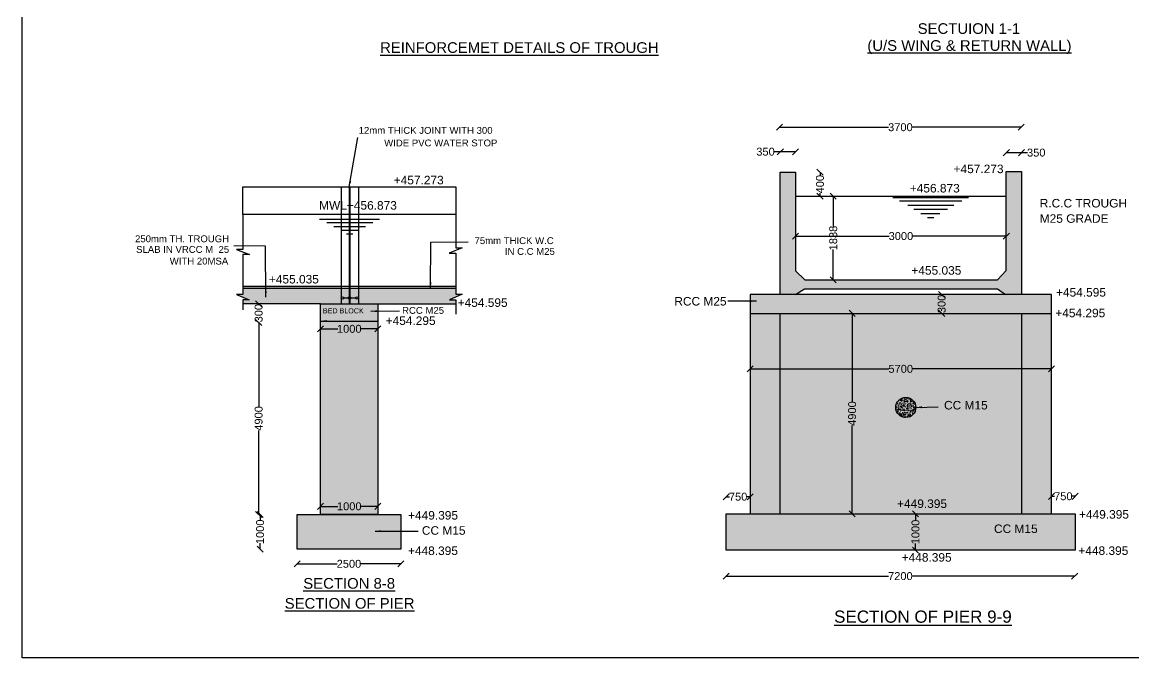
# Model space of a CAD drawing. Header units: millimetres. Extents: x 2129517 to 2187073, y 45605189 to 45646621.
# Drawn here: x 2129517 to 2166045, y 45605189 to 45626077 of the extents above; entities that cross this region are included whole.
import ezdxf

# ---------------------------------------------------------------- set-up
doc = ezdxf.new("R2010")
doc.units = ezdxf.units.MM
doc.header["$MEASUREMENT"] = 0
doc.layers.add('DIMENSIONS', color=7, linetype='Continuous')
doc.styles.get("Standard").update_dxf_attribs({"font": 'arial.ttf', "height": 260})
doc.dimstyles.get("Standard").update_dxf_attribs({"dimtxt": 260, "dimasz": 200, "dimexe": 0.18, "dimexo": 0.0625, "dimgap": 0.09, "dimtad": 0, "dimdec": 0, "dimzin": 0, "dimdsep": 46, "dimtxsty": 'Standard', "dimblk": 'OBLIQUE', "dimcen": 0.09, "dimse1": 1, "dimse2": 1, "dimadec": 0, "dimazin": 0, "dimtfac": 1, "dimtdec": 0, "dimtofl": 0, "dimtmove": 0, "dimatfit": 3, "dimfxl": 1, "dimtolj": 1, "dimtzin": 0, "dimarcsym": 0})
pattern_1 = [(50, (0, 0), (358.6300913, -31.3760675), [37.5, -412.5]), (355, (0, 0), (-69.3756668, 376.0960669), [30, -330]), (100.4514, (29.9, -2.6), (289.2546909, 344.719771), [31.870095, -350.571056]), (46.1842, (0, 100), (533.6205243, -82.759507), [56.25, -618.75]), (96.6356, (44.47, 93.1), (467.331353, 487.0589355), [47.805144, -525.8565]), (351.1842, (0, 100), (467.3309726, 487.0593005), [45, -495]), (21, (50, 75), (298.453526, -201.3094453), [37.5, -412.5]), (326, (50, 75), (121.657666, 362.5750225), [30, -330]), (71.4514, (74.87, 58.22), (420.1113143, 161.2652484), [31.870095, -350.571056]), (37.5, (0, 0), (6.07992766, 166.4469269), [0, -326, 0, -335, 0, -331.25]), (7.5, (0, 0), (131.5347687, 197.20585594), [0, -191, 0, -318.5, 0, -126.25]), (327.5, (-111.5, 0), (266.9112181, -11.27743587), [0, -125, 0, -390, 0, -517.5]), (317.5, (-161.5, 0), (291.5930847, 50.0524912), [0, -162.5, 0, -259, 0, -367.5])]
pattern_2 = [(50, (0, 0), (143.45203652, -12.550427), [15, -165]), (355, (0, 0), (-27.7502667, 150.43842674), [12, -132]), (100.4514, (11.95, -1.05), (115.70187634, 137.8879084), [12.748038, -140.2284224]), (46.1842, (0, 40), (213.4482097, -33.1038029), [22.5, -247.5]), (96.6356, (17.79, 37.24), (186.9325411, 194.8235742), [19.1220576, -210.3426]), (351.1842, (0, 40), (186.932389, 194.8237202), [18, -198]), (21, (20, 30), (119.38141042, -80.52377813), [15, -165]), (326, (20, 30), (48.6630664, 145.030009), [12, -132]), (71.4514, (29.95, 23.29), (168.0445257, 64.50609934), [12.748038, -140.2284224]), (37.5, (0, 0), (2.431971063, 66.578770766), [0, -130.4, 0, -134, 0, -132.5]), (7.5, (0, 0), (52.61390749, 78.88234238), [0, -76.4, 0, -127.4, 0, -50.5]), (327.5, (-44.6, 0), (106.764487234, -4.51097435), [0, -50, 0, -156, 0, -207]), (317.5, (-64.6, 0), (116.63723387, 20.02099647), [0, -65, 0, -103.6, 0, -147])]

# ---------------------------------------------------------------- blocks, each defined once
blk = doc.blocks.new('_Oblique')
at = {"color": 0, "linetype": 'ByBlock', "lineweight": -2}
blk.add_line((-0.5, -0.5), (0.5, 0.5), dxfattribs=at)
blk = doc.blocks.new('*D91')
at = {"layer": 'Defpoints', "color": 0, "transparency": 16777216}
for p in [(2154407, 45622651), (2162344, 45622651), (2162344, 45622625)]:
    blk.add_point(p, dxfattribs=at)
at = {"layer": 'DIMENSIONS', "color": 0, "lineweight": -2, "transparency": 16777216}
for p, q in [((2154407, 45622625), (2157988, 45622625)), ((2162344, 45622625), (2158763, 45622625))]:
    blk.add_line(p, q, dxfattribs=at)
at = {"layer": 'DIMENSIONS', "color": 0, "lineweight": -2, "transparency": 16777216, "xscale": 200, "yscale": 200, "zscale": 200, "rotation": 180}
blk.add_blockref('_Oblique', (2154407, 45622625), dxfattribs=at)
at = {"layer": 'DIMENSIONS', "color": 0, "lineweight": -2, "transparency": 16777216, "xscale": 200, "yscale": 200, "zscale": 200}
blk.add_blockref('_Oblique', (2162344, 45622625), dxfattribs=at)
at = {"layer": 'DIMENSIONS', "color": 0, "transparency": 16777216, "insert": (2158376, 45622625), "char_height": 260, "attachment_point": 5}
blk.add_mtext('\\A1;3700', dxfattribs=at)
blk = doc.blocks.new('*D92')
at = {"layer": 'Defpoints', "color": 0, "transparency": 16777216}
for p in [(2154430, 45621821), (2154430, 45621152), (2154929, 45621152)]:
    blk.add_point(p, dxfattribs=at)
at = {"layer": 'DIMENSIONS', "color": 0, "lineweight": -2, "transparency": 16777216}
for p, q in [((2154430, 45621821), (2154230, 45621821)), ((2154929, 45621821), (2154430, 45621821))]:
    blk.add_line(p, q, dxfattribs=at)
at = {"layer": 'DIMENSIONS', "color": 0, "lineweight": -2, "transparency": 16777216, "xscale": 200, "yscale": 200, "zscale": 200, "rotation": 180}
blk.add_blockref('_Oblique', (2154430, 45621821), dxfattribs=at)
at = {"layer": 'DIMENSIONS', "color": 0, "lineweight": -2, "transparency": 16777216, "xscale": 200, "yscale": 200, "zscale": 200}
blk.add_blockref('_Oblique', (2154929, 45621821), dxfattribs=at)
at = {"layer": 'DIMENSIONS', "color": 0, "transparency": 16777216, "insert": (2153943, 45621821), "char_height": 260, "attachment_point": 5}
blk.add_mtext('\\A1;350', dxfattribs=at)
blk = doc.blocks.new('*D93')
at = {"layer": 'Defpoints', "color": 0, "transparency": 16777216}
for p in [(2154929, 45619239), (2161857, 45619239), (2154929, 45619048)]:
    blk.add_point(p, dxfattribs=at)
at = {"layer": 'DIMENSIONS', "color": 0, "lineweight": -2, "transparency": 16777216}
for p, q in [((2154929, 45619048), (2158005, 45619048)), ((2161857, 45619048), (2158780, 45619048))]:
    blk.add_line(p, q, dxfattribs=at)
at = {"layer": 'DIMENSIONS', "color": 0, "lineweight": -2, "transparency": 16777216, "xscale": 200, "yscale": 200, "zscale": 200, "rotation": 180}
blk.add_blockref('_Oblique', (2154929, 45619048), dxfattribs=at)
at = {"layer": 'DIMENSIONS', "color": 0, "lineweight": -2, "transparency": 16777216, "xscale": 200, "yscale": 200, "zscale": 200}
blk.add_blockref('_Oblique', (2161857, 45619048), dxfattribs=at)
at = {"layer": 'DIMENSIONS', "color": 0, "transparency": 16777216, "insert": (2158393, 45619048), "char_height": 260, "attachment_point": 5}
blk.add_mtext('\\A1;3000', dxfattribs=at)
blk = doc.blocks.new('*D94')
at = {"layer": 'Defpoints', "color": 0, "transparency": 16777216}
for p in [(2156202, 45620357), (2156170, 45617611), (2156202, 45617611)]:
    blk.add_point(p, dxfattribs=at)
at = {"layer": 'DIMENSIONS', "color": 0, "lineweight": -2, "transparency": 16777216}
for p, q in [((2156170, 45620357), (2156170, 45619360)), ((2156170, 45617611), (2156170, 45618607))]:
    blk.add_line(p, q, dxfattribs=at)
at = {"layer": 'DIMENSIONS', "color": 0, "lineweight": -2, "transparency": 16777216, "xscale": 200, "yscale": 200, "zscale": 200}
for p, rotation in [((2156170, 45620357), 90), ((2156170, 45617611), 270)]:
    blk.add_blockref('_Oblique', p, dxfattribs=dict(at, rotation=rotation))
at = {"layer": 'DIMENSIONS', "color": 0, "transparency": 16777216, "insert": (2156170, 45618984), "char_height": 260, "attachment_point": 5, "rotation": 90}
blk.add_mtext('\\A1;1838', dxfattribs=at)
blk = doc.blocks.new('*D95')
at = {"layer": 'Defpoints', "color": 0, "transparency": 16777216}
for p in [(2154929, 45621152), (2155734, 45621152), (2154929, 45620357)]:
    blk.add_point(p, dxfattribs=at)
at = {"layer": 'DIMENSIONS', "color": 0, "lineweight": -2, "transparency": 16777216}
for p, q in [((2155734, 45621152), (2155734, 45621046)), ((2155734, 45620357), (2155734, 45620462))]:
    blk.add_line(p, q, dxfattribs=at)
at = {"layer": 'DIMENSIONS', "color": 0, "lineweight": -2, "transparency": 16777216, "xscale": 200, "yscale": 200, "zscale": 200}
for p, rotation in [((2155734, 45621152), 90), ((2155734, 45620357), 270)]:
    blk.add_blockref('_Oblique', p, dxfattribs=dict(at, rotation=rotation))
at = {"layer": 'DIMENSIONS', "color": 0, "transparency": 16777216, "insert": (2155734, 45620754), "char_height": 260, "attachment_point": 5, "rotation": 90}
blk.add_mtext('\\A1;400', dxfattribs=at)
blk = doc.blocks.new('*D96')
at = {"layer": 'Defpoints', "color": 0, "transparency": 16777216}
for p in [(2162355, 45621790), (2161857, 45621166), (2162355, 45621166)]:
    blk.add_point(p, dxfattribs=at)
at = {"layer": 'DIMENSIONS', "color": 0, "lineweight": -2, "transparency": 16777216}
for p, q in [((2161857, 45621790), (2162355, 45621790)), ((2162355, 45621790), (2162555, 45621790))]:
    blk.add_line(p, q, dxfattribs=at)
at = {"layer": 'DIMENSIONS', "color": 0, "lineweight": -2, "transparency": 16777216, "xscale": 200, "yscale": 200, "zscale": 200, "rotation": 180}
blk.add_blockref('_Oblique', (2161857, 45621790), dxfattribs=at)
at = {"layer": 'DIMENSIONS', "color": 0, "lineweight": -2, "transparency": 16777216, "xscale": 200, "yscale": 200, "zscale": 200}
blk.add_blockref('_Oblique', (2162355, 45621790), dxfattribs=at)
at = {"layer": 'DIMENSIONS', "color": 0, "transparency": 16777216, "insert": (2162841, 45621790), "char_height": 260, "attachment_point": 5}
blk.add_mtext('\\A1;350', dxfattribs=at)
blk = doc.blocks.new('*D97')
at = {"layer": 'Defpoints', "color": 0, "transparency": 16777216}
for p in [(2159541, 45617126), (2159732, 45617126), (2159541, 45616509)]:
    blk.add_point(p, dxfattribs=at)
at = {"layer": 'DIMENSIONS', "color": 0, "lineweight": -2, "transparency": 16777216}
for p, q in [((2159732, 45617126), (2159732, 45617104)), ((2159732, 45616509), (2159732, 45616531))]:
    blk.add_line(p, q, dxfattribs=at)
at = {"layer": 'DIMENSIONS', "color": 0, "lineweight": -2, "transparency": 16777216, "xscale": 200, "yscale": 200, "zscale": 200}
for p, rotation in [((2159732, 45617126), 90), ((2159732, 45616509), 270)]:
    blk.add_blockref('_Oblique', p, dxfattribs=dict(at, rotation=rotation))
at = {"layer": 'DIMENSIONS', "color": 0, "transparency": 16777216, "insert": (2159732, 45616818), "char_height": 260, "attachment_point": 5, "rotation": 90}
blk.add_mtext('\\A1;300', dxfattribs=at)
blk = doc.blocks.new('*D98')
at = {"layer": 'Defpoints', "color": 0, "transparency": 16777216}
for p in [(2156675, 45616509), (2156675, 45609922), (2156790, 45609922)]:
    blk.add_point(p, dxfattribs=at)
at = {"layer": 'DIMENSIONS', "color": 0, "lineweight": -2, "transparency": 16777216}
for p, q in [((2156790, 45616509), (2156790, 45613608)), ((2156790, 45609922), (2156790, 45612822))]:
    blk.add_line(p, q, dxfattribs=at)
at = {"layer": 'DIMENSIONS', "color": 0, "lineweight": -2, "transparency": 16777216, "xscale": 200, "yscale": 200, "zscale": 200}
for p, rotation in [((2156790, 45616509), 90), ((2156790, 45609922), 270)]:
    blk.add_blockref('_Oblique', p, dxfattribs=dict(at, rotation=rotation))
at = {"layer": 'DIMENSIONS', "color": 0, "transparency": 16777216, "insert": (2156790, 45613215), "char_height": 260, "attachment_point": 5, "rotation": 90}
blk.add_mtext('\\A1;4900', dxfattribs=at)
blk = doc.blocks.new('*D99')
at = {"layer": 'Defpoints', "color": 0, "transparency": 16777216}
for p in [(2152651, 45610482), (2152651, 45609922), (2153435, 45609922)]:
    blk.add_point(p, dxfattribs=at)
at = {"layer": 'DIMENSIONS', "color": 0, "lineweight": -2, "transparency": 16777216}
for p, q in [((2152651, 45610482), (2152757, 45610482)), ((2153435, 45610482), (2153329, 45610482))]:
    blk.add_line(p, q, dxfattribs=at)
at = {"layer": 'DIMENSIONS', "color": 0, "lineweight": -2, "transparency": 16777216, "xscale": 200, "yscale": 200, "zscale": 200, "rotation": 180}
blk.add_blockref('_Oblique', (2152651, 45610482), dxfattribs=at)
at = {"layer": 'DIMENSIONS', "color": 0, "lineweight": -2, "transparency": 16777216, "xscale": 200, "yscale": 200, "zscale": 200}
blk.add_blockref('_Oblique', (2153435, 45610482), dxfattribs=at)
at = {"layer": 'DIMENSIONS', "color": 0, "transparency": 16777216, "insert": (2153043, 45610482), "char_height": 260, "attachment_point": 5}
blk.add_mtext('\\A1;750', dxfattribs=at)
blk = doc.blocks.new('*D100')
at = {"layer": 'Defpoints', "color": 0, "transparency": 16777216}
for p in [(2158872, 45609922), (2158872, 45608726), (2158872, 45608726)]:
    blk.add_point(p, dxfattribs=at)
at = {"layer": 'DIMENSIONS', "color": 0, "lineweight": -2, "transparency": 16777216}
for p, q in [((2158872, 45609922), (2158872, 45609700)), ((2158872, 45608726), (2158872, 45608948))]:
    blk.add_line(p, q, dxfattribs=at)
at = {"layer": 'DIMENSIONS', "color": 0, "lineweight": -2, "transparency": 16777216, "xscale": 200, "yscale": 200, "zscale": 200}
for p, rotation in [((2158872, 45609922), 90), ((2158872, 45608726), 270)]:
    blk.add_blockref('_Oblique', p, dxfattribs=dict(at, rotation=rotation))
at = {"layer": 'DIMENSIONS', "color": 0, "transparency": 16777216, "insert": (2158872, 45609324), "char_height": 260, "attachment_point": 5, "rotation": 90}
blk.add_mtext('\\A1;1000', dxfattribs=at)
blk = doc.blocks.new('*D101')
at = {"layer": 'Defpoints', "color": 0, "transparency": 16777216}
for p in [(2164121, 45610496), (2163339, 45609922), (2164121, 45609922)]:
    blk.add_point(p, dxfattribs=at)
at = {"layer": 'DIMENSIONS', "color": 0, "lineweight": -2, "transparency": 16777216}
for p, q in [((2163339, 45610496), (2163444, 45610496)), ((2164121, 45610496), (2164016, 45610496))]:
    blk.add_line(p, q, dxfattribs=at)
at = {"layer": 'DIMENSIONS', "color": 0, "lineweight": -2, "transparency": 16777216, "xscale": 200, "yscale": 200, "zscale": 200, "rotation": 180}
blk.add_blockref('_Oblique', (2163339, 45610496), dxfattribs=at)
at = {"layer": 'DIMENSIONS', "color": 0, "lineweight": -2, "transparency": 16777216, "xscale": 200, "yscale": 200, "zscale": 200}
blk.add_blockref('_Oblique', (2164121, 45610496), dxfattribs=at)
at = {"layer": 'DIMENSIONS', "color": 0, "transparency": 16777216, "insert": (2163730, 45610496), "char_height": 260, "attachment_point": 5}
blk.add_mtext('\\A1;750', dxfattribs=at)
blk = doc.blocks.new('*D102')
at = {"layer": 'Defpoints', "color": 0, "transparency": 16777216}
for p in [(2153435, 45614684), (2153435, 45614684), (2163339, 45614684)]:
    blk.add_point(p, dxfattribs=at)
at = {"layer": 'DIMENSIONS', "color": 0, "lineweight": -2, "transparency": 16777216}
for p, q in [((2153435, 45614684), (2157999, 45614684)), ((2163339, 45614684), (2158775, 45614684))]:
    blk.add_line(p, q, dxfattribs=at)
at = {"layer": 'DIMENSIONS', "color": 0, "lineweight": -2, "transparency": 16777216, "xscale": 200, "yscale": 200, "zscale": 200, "rotation": 180}
blk.add_blockref('_Oblique', (2153435, 45614684), dxfattribs=at)
at = {"layer": 'DIMENSIONS', "color": 0, "lineweight": -2, "transparency": 16777216, "xscale": 200, "yscale": 200, "zscale": 200}
blk.add_blockref('_Oblique', (2163339, 45614684), dxfattribs=at)
at = {"layer": 'DIMENSIONS', "color": 0, "transparency": 16777216, "insert": (2158387, 45614684), "char_height": 260, "attachment_point": 5}
blk.add_mtext('\\A1;5700', dxfattribs=at)
blk = doc.blocks.new('*D103')
at = {"layer": 'Defpoints', "color": 0, "transparency": 16777216}
for p in [(2152647, 45607881), (2152647, 45607872), (2164102, 45607881)]:
    blk.add_point(p, dxfattribs=at)
at = {"layer": 'DIMENSIONS', "color": 0, "lineweight": -2, "transparency": 16777216}
for p, q in [((2152647, 45607872), (2157988, 45607872)), ((2164102, 45607872), (2158761, 45607872))]:
    blk.add_line(p, q, dxfattribs=at)
at = {"layer": 'DIMENSIONS', "color": 0, "lineweight": -2, "transparency": 16777216, "xscale": 200, "yscale": 200, "zscale": 200, "rotation": 180}
blk.add_blockref('_Oblique', (2152647, 45607872), dxfattribs=at)
at = {"layer": 'DIMENSIONS', "color": 0, "lineweight": -2, "transparency": 16777216, "xscale": 200, "yscale": 200, "zscale": 200}
blk.add_blockref('_Oblique', (2164102, 45607872), dxfattribs=at)
at = {"layer": 'DIMENSIONS', "color": 0, "transparency": 16777216, "insert": (2158375, 45607872), "char_height": 260, "attachment_point": 5}
blk.add_mtext('\\A1;7200', dxfattribs=at)
blk = doc.blocks.new('*D104')
at = {"layer": 'Defpoints', "color": 0, "transparency": 16777216}
for p in [(2138550, 45608760), (2141959, 45608760), (2138550, 45608276)]:
    blk.add_point(p, dxfattribs=at)
at = {"layer": 'DIMENSIONS', "color": 0, "lineweight": -2, "transparency": 16777216}
for p, q in [((2138550, 45608276), (2139864, 45608276)), ((2141959, 45608276), (2140644, 45608276))]:
    blk.add_line(p, q, dxfattribs=at)
at = {"layer": 'DIMENSIONS', "color": 0, "lineweight": -2, "transparency": 16777216, "xscale": 200, "yscale": 200, "zscale": 200, "rotation": 180}
blk.add_blockref('_Oblique', (2138550, 45608276), dxfattribs=at)
at = {"layer": 'DIMENSIONS', "color": 0, "lineweight": -2, "transparency": 16777216, "xscale": 200, "yscale": 200, "zscale": 200}
blk.add_blockref('_Oblique', (2141959, 45608276), dxfattribs=at)
at = {"layer": 'DIMENSIONS', "color": 0, "transparency": 16777216, "insert": (2140254, 45608276), "char_height": 260, "attachment_point": 5}
blk.add_mtext('\\A1;2500', dxfattribs=at)
blk = doc.blocks.new('*D105')
at = {"layer": 'Defpoints', "color": 0, "transparency": 16777216}
for p in [(2138550, 45609898), (2137334, 45608760), (2138550, 45608760)]:
    blk.add_point(p, dxfattribs=at)
at = {"layer": 'DIMENSIONS', "color": 0, "lineweight": -2, "transparency": 16777216}
for p, q in [((2137334, 45609898), (2137334, 45609705)), ((2137334, 45608760), (2137334, 45608953))]:
    blk.add_line(p, q, dxfattribs=at)
at = {"layer": 'DIMENSIONS', "color": 0, "lineweight": -2, "transparency": 16777216, "xscale": 200, "yscale": 200, "zscale": 200}
for p, rotation in [((2137334, 45609898), 90), ((2137334, 45608760), 270)]:
    blk.add_blockref('_Oblique', p, dxfattribs=dict(at, rotation=rotation))
at = {"layer": 'DIMENSIONS', "color": 0, "transparency": 16777216, "insert": (2137334, 45609329), "char_height": 260, "attachment_point": 5, "rotation": 90}
blk.add_mtext('\\A1;1000', dxfattribs=at)
blk = doc.blocks.new('*D106')
at = {"layer": 'Defpoints', "color": 0, "transparency": 16777216}
for p in [(2139321, 45610175), (2141207, 45610175), (2141207, 45610166)]:
    blk.add_point(p, dxfattribs=at)
at = {"layer": 'DIMENSIONS', "color": 0, "lineweight": -2, "transparency": 16777216}
for p, q in [((2139321, 45610166), (2139888, 45610166)), ((2141207, 45610166), (2140639, 45610166))]:
    blk.add_line(p, q, dxfattribs=at)
at = {"layer": 'DIMENSIONS', "color": 0, "lineweight": -2, "transparency": 16777216, "xscale": 200, "yscale": 200, "zscale": 200, "rotation": 180}
blk.add_blockref('_Oblique', (2139321, 45610166), dxfattribs=at)
at = {"layer": 'DIMENSIONS', "color": 0, "lineweight": -2, "transparency": 16777216, "xscale": 200, "yscale": 200, "zscale": 200}
blk.add_blockref('_Oblique', (2141207, 45610166), dxfattribs=at)
at = {"layer": 'DIMENSIONS', "color": 0, "transparency": 16777216, "insert": (2140264, 45610166), "char_height": 260, "attachment_point": 5}
blk.add_mtext('\\A1;1000', dxfattribs=at)
blk = doc.blocks.new('*D107')
at = {"layer": 'Defpoints', "color": 0, "transparency": 16777216}
for p in [(2137287, 45616212), (2139321, 45616212), (2139321, 45609898)]:
    blk.add_point(p, dxfattribs=at)
at = {"layer": 'DIMENSIONS', "color": 0, "lineweight": -2, "transparency": 16777216}
for p, q in [((2137287, 45616212), (2137287, 45613448)), ((2137287, 45609898), (2137287, 45612662))]:
    blk.add_line(p, q, dxfattribs=at)
at = {"layer": 'DIMENSIONS', "color": 0, "lineweight": -2, "transparency": 16777216, "xscale": 200, "yscale": 200, "zscale": 200}
for p, rotation in [((2137287, 45616212), 90), ((2137287, 45609898), 270)]:
    blk.add_blockref('_Oblique', p, dxfattribs=dict(at, rotation=rotation))
at = {"layer": 'DIMENSIONS', "color": 0, "transparency": 16777216, "insert": (2137287, 45613055), "char_height": 260, "attachment_point": 5, "rotation": 90}
blk.add_mtext('\\A1;4900', dxfattribs=at)
blk = doc.blocks.new('*D108')
at = {"layer": 'Defpoints', "color": 0, "transparency": 16777216}
for p in [(2137287, 45616818), (2137287, 45616818), (2137287, 45616212)]:
    blk.add_point(p, dxfattribs=at)
at = {"layer": 'DIMENSIONS', "color": 0, "lineweight": -2, "transparency": 16777216}
for p, q in [((2137287, 45616818), (2137287, 45616801)), ((2137287, 45616212), (2137287, 45616228))]:
    blk.add_line(p, q, dxfattribs=at)
at = {"layer": 'DIMENSIONS', "color": 0, "lineweight": -2, "transparency": 16777216, "xscale": 200, "yscale": 200, "zscale": 200}
for p, rotation in [((2137287, 45616818), 90), ((2137287, 45616212), 270)]:
    blk.add_blockref('_Oblique', p, dxfattribs=dict(at, rotation=rotation))
at = {"layer": 'DIMENSIONS', "color": 0, "transparency": 16777216, "insert": (2137287, 45616515), "char_height": 260, "attachment_point": 5, "rotation": 90}
blk.add_mtext('\\A1;300', dxfattribs=at)
blk = doc.blocks.new('*D109')
at = {"layer": 'Defpoints', "color": 0, "transparency": 16777216}
for p in [(2139321, 45615999), (2141207, 45615999), (2141207, 45615999)]:
    blk.add_point(p, dxfattribs=at)
at = {"layer": 'DIMENSIONS', "color": 0, "lineweight": -2, "transparency": 16777216}
for p, q in [((2139321, 45615999), (2139888, 45615999)), ((2141207, 45615999), (2140639, 45615999))]:
    blk.add_line(p, q, dxfattribs=at)
at = {"layer": 'DIMENSIONS', "color": 0, "lineweight": -2, "transparency": 16777216, "xscale": 200, "yscale": 200, "zscale": 200, "rotation": 180}
blk.add_blockref('_Oblique', (2139321, 45615999), dxfattribs=at)
at = {"layer": 'DIMENSIONS', "color": 0, "lineweight": -2, "transparency": 16777216, "xscale": 200, "yscale": 200, "zscale": 200}
blk.add_blockref('_Oblique', (2141207, 45615999), dxfattribs=at)
at = {"layer": 'DIMENSIONS', "color": 0, "transparency": 16777216, "insert": (2140264, 45615999), "char_height": 260, "attachment_point": 5}
blk.add_mtext('\\A1;1000', dxfattribs=at)

msp = doc.modelspace()

# ---------------------------------------------------------------- hatches: boundary and pattern name
at = {"layer": 'DIMENSIONS'}
h = msp.add_hatch(dxfattribs=at)
h.set_pattern_fill('AR-CONC', color=0, scale=50, style=0)
h.set_pattern_definition(pattern_1)
h.paths.add_polyline_path([(2162354.7, 45621165.6), (2161856.6, 45621165.6), (2161856.6, 45617915.1), (2161561.9, 45617610.8), (2155236.8, 45617610.8), (2154928.8, 45617902.1), (2154928.8, 45621152.2), (2154429.6, 45621152.2), (2154429.6, 45617126.1), (2154927.5, 45617126.1), (2155223.7, 45617314.7), (2161568.7, 45617314.7), (2161829.3, 45617126.1), (2162354.7, 45617126.1)])
h = msp.add_hatch(dxfattribs=at)
h.set_pattern_fill('AR-CONC', color=0, scale=20, style=0)
h.set_pattern_definition(pattern_2)
h.paths.add_polyline_path([(2143975.9, 45617134.1), (2143770.3, 45617134.1), (2143770.3, 45617333.2), (2140564.4, 45617333.2), (2140564.4, 45616817.6), (2141206.7, 45616817.6), (2143770.3, 45616817.6), (2143770.3, 45616954.4), (2143553.3, 45616954.4)])
h.paths.add_polyline_path([(2140564.4, 45617333.2), (2140283, 45617333.2), (2140283, 45616817.6), (2140564.4, 45616817.6)])
h.paths.add_polyline_path([(2140263.8, 45617333.2), (2139997.7, 45617333.2), (2139997.7, 45616817.6), (2140263.8, 45616817.6)])
h.paths.add_polyline_path([(2139997.7, 45617333.2), (2136766.6, 45617333.2), (2136766.6, 45617126.2), (2136560.7, 45617126.2), (2136975.6, 45616950), (2136766.6, 45616950), (2136766.6, 45616817.6), (2139320.7, 45616817.6), (2139997.7, 45616817.6)])
h.paths.add_polyline_path([(2139997.7, 45617397.7), (2136766.6, 45617397.7), (2136766.6, 45617333.2), (2139997.7, 45617333.2)])
h.paths.add_polyline_path([(2143770.3, 45617397.7), (2140564.4, 45617397.7), (2140564.4, 45617333.2), (2143770.3, 45617333.2)])
h = msp.add_hatch(dxfattribs=at)
h.set_pattern_fill('AR-CONC', color=0, scale=50, style=0)
h.set_pattern_definition(pattern_1)
h.paths.add_polyline_path([(2152650.9, 45609921.7), (2164121.2, 45609921.7), (2164121.2, 45608726.5), (2152650.9, 45608726.5)])
h.paths.add_polyline_path([(2153435.5, 45609921.7), (2163339, 45609921.7), (2163339, 45617126.1), (2153435.5, 45617126.1)])
h = msp.add_hatch(dxfattribs=at)
h.set_pattern_fill('AR-CONC', color=0, scale=50, style=0)
h.set_pattern_definition(pattern_1)
h.paths.add_polyline_path([(2141958.5, 45609897.8), (2138550, 45609897.8), (2138550, 45608760.2), (2141958.5, 45608760.2)])
h.paths.add_polyline_path([(2141206.7, 45616817.6), (2139320.7, 45616817.6), (2139320.7, 45609897.8), (2141206.7, 45609897.8)])
h = msp.add_hatch(dxfattribs=at)
h.set_pattern_fill('AR-CONC', color=0, scale=20, style=0)
h.set_pattern_definition(pattern_2)
edge = h.paths.add_edge_path()
edge.add_arc((2158553.1, 45613416), 330.8, 0, 360)

# ---------------------------------------------------------------- linework, layer by layer
at = {"layer": 'DIMENSIONS', "color": 0}
for points in [[(2186979.3, 45605189.1), (2129516.7, 45605189.1), (2129516.7, 45646620.7), (2186979.3, 45646620.7)], [(2136766.6, 45620668.8), (2143770.3, 45620668.8), (2143770.3, 45619752.3), (2136766.6, 45619752.3)], [(2153435.5, 45609921.7), (2163339, 45609921.7), (2163339, 45617126.1), (2153435.5, 45617126.1)], [(2139320.7, 45616817.6), (2141206.7, 45616817.6), (2141206.7, 45609897.8), (2139320.7, 45609897.8)], [(2138550, 45609897.8), (2141958.5, 45609897.8), (2141958.5, 45608760.2), (2138550, 45608760.2)], [(2152650.9, 45609921.7), (2164121.2, 45609921.7), (2164121.2, 45608726.5), (2152650.9, 45608726.5)]]:
    msp.add_lwpolyline(points, close=True, dxfattribs=at)
for points in [[(2154429.6, 45617126.1), (2154429.6, 45621152.2), (2154928.8, 45621152.2), (2154928.8, 45617902.1), (2155236.8, 45617610.8), (2161561.9, 45617610.8), (2161856.6, 45617915.1), (2161856.6, 45621165.6), (2162354.7, 45621165.6), (2162354.7, 45617126.1)], [(2139997.7, 45620668.8), (2139997.7, 45616817.6)], [(2140263.8, 45620668.8), (2140263.8, 45616817.6)], [(2140283, 45620668.8), (2140283, 45616817.6)], [(2140564.4, 45620668.8), (2140564.4, 45616817.6)], [(2136766.6, 45619752.3), (2136766.6, 45618606.9), (2136559.6, 45618606.9), (2136981.2, 45618441.2), (2136766.6, 45618441.2), (2136766.6, 45617126.2), (2136560.7, 45617126.2), (2136975.6, 45616950), (2136766.6, 45616950), (2136766.6, 45616626.8)], [(2139291.2, 45619599.4), (2141260.3, 45619599.4)], [(2143770.3, 45619752.3), (2143770.3, 45618665.2), (2143973.6, 45618665.2), (2143552, 45618484.4), (2143770.3, 45618484.4), (2143770.3, 45617134.1), (2143975.9, 45617134.1), (2143553.3, 45616954.4), (2143770.3, 45616954.4), (2143770.3, 45616480.3)], [(2139527.5, 45619495.7), (2141034.8, 45619495.7)], [(2139760.2, 45619359.8), (2140802.1, 45619359.8)], [(2139996.5, 45619238.2), (2140565.8, 45619238.2)], [(2140174.7, 45619125.4), (2140378.5, 45619125.4)], [(2136766.6, 45617397.7), (2143770.3, 45617397.7)], [(2136766.6, 45617333.2), (2143770.3, 45617333.2)], [(2140082.9, 45617013.5), (2140476, 45617013.5)], [(2154927.5, 45617126.1), (2155223.7, 45617314.7), (2161568.7, 45617314.7), (2161829.3, 45617126.1)], [(2139320.7, 45616817.6), (2136766.6, 45616817.6)], [(2141206.7, 45616817.6), (2143770.3, 45616817.6)], [(2153435.5, 45616509.1), (2163339, 45616509.1)], [(2154429.6, 45609921.7), (2154429.6, 45616509.1)], [(2162354.7, 45616509.1), (2162354.7, 45609921.7)]]:
    msp.add_lwpolyline(points, dxfattribs=at)
at = {"layer": 'DIMENSIONS'}
for points in [[(2154928.8, 45620356.5), (2161856.6, 45620356.5)], [(2158125.8, 45620315.3), (2160610.6, 45620315.3)], [(2160391.9, 45620200.6), (2158342.8, 45620200.6)], [(2158620.3, 45620066.2), (2160136.8, 45620066.2)], [(2159923.8, 45619920.6), (2158813.7, 45619920.6)], [(2159043.6, 45619788.9), (2159674.3, 45619788.9)], [(2159265, 45619660.1), (2159469.7, 45619660.1)]]:
    msp.add_lwpolyline(points, dxfattribs=at)
at = {"layer": 'DIMENSIONS', "color": 0}
for centre, radius in [((2140040.6, 45617013.5), 42.4), ((2140272.2, 45617013.5), 42.4), ((2140518.4, 45617013.5), 42.4), ((2158553.1, 45613416), 330.8)]:
    msp.add_circle(centre, radius, dxfattribs=at)

# ---------------------------------------------------------------- texts
for s, height, p in [('SECTUION 1-1', 350, (2158944, 45625693.4)), ('%%UREINFORCEMET DETAILS OF TROUGH', 350, (2141277.5, 45625069.5)), ('%%U(U/S WING & RETURN WALL)', 350, (2157290.1, 45625136)), ('12mm THICK JOINT WITH 300 ', 225, (2140572.8, 45622410.1)), ('WIDE PVC WATER STOP', 225, (2141412, 45621996.5)), ('+457.273', 280, (2160123.9, 45621116.5)), ('+457.273', 280, (2141725.3, 45620749.1)), ('+456.873', 280, (2158684.7, 45620481.6)), ('MWL+456.873', 280, (2139273.9, 45619916.9)), ('R.C.C TROUGH', 280, (2162955.2, 45619989)), ('M25 GRADE', 280, (2162955.2, 45619485.2)), ('250mm TH. TROUGH ', 225, (2133223.5, 45618846.6)), ('75mm THICK W.C ', 225, (2144380.8, 45618785.2)), ('SLAB IN VRCC M  25', 225, (2133259.9, 45618497.2)), ('IN C.C M25', 225, (2145378.3, 45618430.8)), ('WITH 20MSA', 225, (2134364.8, 45618113.4)), ('+455.035', 280, (2137622.3, 45617490.8)), ('+455.035', 280, (2158737.2, 45617779.9)), ('+454.595', 280, (2143825.9, 45616721.4)), ('RCC M25', 280, (2150946.9, 45616766.2)), ('+454.595', 280, (2163489.3, 45617059.7)), ('BED BLOCK', 167.63, (2139397.9, 45616508)), ('RCC M25', 225, (2141999.4, 45616494)), ('+454.295', 280, (2163466.3, 45616381.5)), ('+454.295', 280, (2141459.6, 45616127.3)), ('CC M15', 280, (2159810.6, 45613350.4)), ('+449.395', 280, (2158267, 45610113.4)), ('+449.395', 280, (2142196.3, 45609730.6)), ('+449.395', 280, (2164246.1, 45609761.8)), ('CC M15', 280, (2142650.4, 45609232.3)), ('CC M15', 280, (2161452.5, 45609289)), ('+448.395', 280, (2142193.4, 45608566.9)), ('+448.395', 280, (2158418.1, 45608348.4)), ('+448.395', 280, (2164224.6, 45608569.9)), ('%%USECTION 8-8', 350, (2138753.2, 45607459.1)), ('%%USECTION OF PIER', 350, (2138142.5, 45606802.3)), ('%%USECTION OF PIER 9-9', 400, (2156198.3, 45606341.3))]:
    msp.add_text(s, height=height, dxfattribs=at).set_placement(p)

# ---------------------------------------------------------------- dimensions: what is measured, and where the dimension line sits
for base, p1, p2, text, picture, middle in [((2162344.1, 45622624.9), (2154407.3, 45622651.2), (2162344.1, 45622651.2), '3700', '*D91', (2158375.7, 45622624.9)), ((2154429.6, 45621820.5), (2154928.8, 45621152.2), (2154429.6, 45621152.2), '350', '*D92', (2153942.8, 45621820.5)), ((2162354.7, 45621789.8), (2161856.6, 45621165.6), (2162354.7, 45621165.6), '350', '*D96', (2162841.5, 45621789.8)), ((2154928.8, 45619048), (2161856.6, 45619239.5), (2154928.8, 45619239.5), '3000', '*D93', (2158392.7, 45619048)), ((2141206.7, 45615999.3), (2139320.7, 45615999.3), (2141206.7, 45615999.3), '1000', '*D109', (2140263.7, 45615999.3)), ((2153435.5, 45614684.4), (2163339, 45614684.4), (2153435.5, 45614684.4), '5700', '*D102', (2158387.2, 45614684.4)), ((2152650.9, 45610481.9), (2153435.5, 45609921.7), (2152650.9, 45609921.7), '750', '*D99', (2153043.2, 45610481.9)), ((2164121.2, 45610495.7), (2163339, 45609921.7), (2164121.2, 45609921.7), '750', '*D101', (2163730.1, 45610495.7)), ((2141206.7, 45610166.2), (2139320.7, 45610174.8), (2141206.7, 45610174.8), '1000', '*D106', (2140263.7, 45610166.2)), ((2138550, 45608275.8), (2141958.5, 45608760.2), (2138550, 45608760.2), '2500', '*D104', (2140254.2, 45608275.8)), ((2152647.3, 45607871.6), (2164101.7, 45607881.3), (2152647.3, 45607881.3), '7200', '*D103', (2158374.5, 45607871.6))]:
    dim = msp.add_linear_dim(base=base, p1=p1, p2=p2, text=text, dimstyle='Standard', override={"dimtxt": 260}, dxfattribs=at)
    dim.commit()
    dim.dimension.update_dxf_attribs({"geometry": picture, "text_midpoint": middle})
for base, p1, p2, text, picture, middle in [((2155733.8, 45621152.2), (2154928.8, 45620356.5), (2154928.8, 45621152.2), '400', '*D95', (2155733.8, 45620754.4)), ((2156169.6, 45617610.8), (2156201.5, 45620356.5), (2156201.5, 45617610.8), '1838', '*D94', (2156169.6, 45618983.6)), ((2159732.1, 45617126.1), (2159541.3, 45616509.1), (2159541.3, 45617126.1), '300', '*D97', (2159732.1, 45616817.6)), ((2137287, 45616817.6), (2137287, 45616211.7), (2137287, 45616817.6), '300', '*D108', (2137287, 45616514.7)), ((2137287, 45616211.7), (2139320.7, 45609897.8), (2139320.7, 45616211.7), '4900', '*D107', (2137287, 45613054.8)), ((2156790.1, 45609921.7), (2156674.9, 45616509.1), (2156674.9, 45609921.7), '4900', '*D98', (2156790.1, 45613215.4)), ((2137334.3, 45608760.2), (2138550, 45609897.8), (2138550, 45608760.2), '1000', '*D105', (2137334.3, 45609329)), ((2158872.1, 45608726.5), (2158872.1, 45609921.7), (2158872.1, 45608726.5), '1000', '*D100', (2158872.1, 45609324.1))]:
    dim = msp.add_linear_dim(base=base, p1=p1, p2=p2, angle=90, text=text, dimstyle='Standard', override={"dimtxt": 260}, dxfattribs=at)
    dim.commit()
    dim.dimension.update_dxf_attribs({"geometry": picture, "text_midpoint": middle})

# ---------------------------------------------------------------- leaders
for points in [[(2140263.8, 45620668.8), (2140541.8, 45622285.9)], [(2142935.6, 45617333.2), (2142948.9, 45618851.2), (2144172.6, 45618864.3)], [(2137522.2, 45617035.9), (2137516.7, 45618717), (2136473.2, 45618731.9)], [(2139320.7, 45616256.2), (2141206.7, 45616256.2)], [(2140976.6, 45616576), (2141911.4, 45616594)], [(2158883.9, 45613416), (2159616.4, 45613439.8)], [(2141112.3, 45609347.7), (2142528.4, 45609354.1)]]:
    msp.add_leader(points, dimstyle='Standard', override={"dimtxt": 260}, dxfattribs=at)
at = {"layer": 'DIMENSIONS'}
msp.add_leader([(2153647.5, 45616912.8), (2152702.8, 45616912.8)], dimstyle='Standard', override={"dimgap": 0.09, "dimtad": 0}, dxfattribs=at)

doc.saveas('drawing.dxf')
